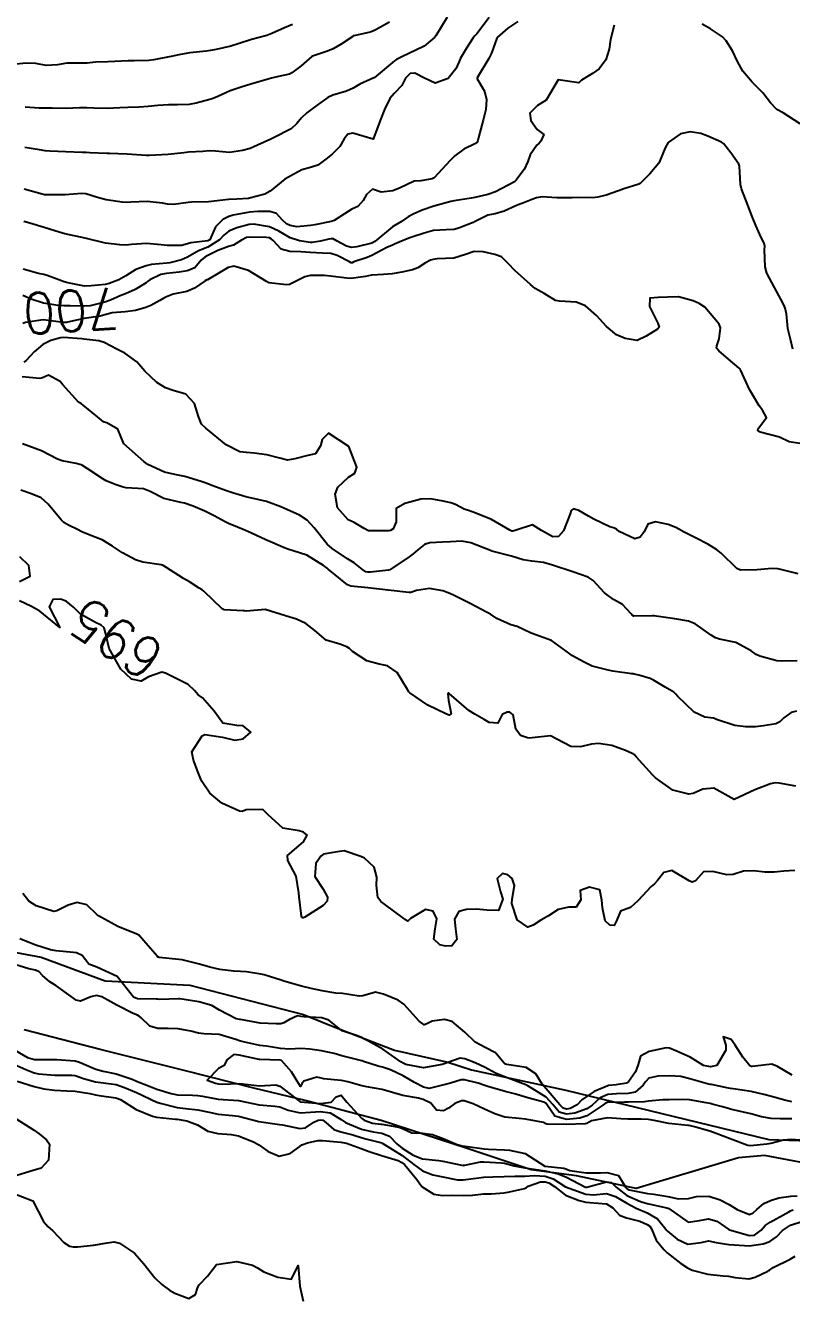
# Model space of a CAD drawing. Header units: metres. Extents: x 292545 to 299085, y 7450245 to 7463078.
# Drawn here: x 292672.8 to 292747.6, y 7462704.1 to 7462828 of the extents above; entities that cross this region are included whole.
import ezdxf
from ezdxf.enums import TextEntityAlignment as Align

# ---------------------------------------------------------------- set-up
doc = ezdxf.new("R2010")
doc.units = ezdxf.units.M
for name, color, linetype in [('Cotas', 45, 'Continuous'), ('Curvas de Nivel 1m', 11, 'Continuous'), ('Curvas de Nivel 5m', 15, 'Continuous'), ('Hidrografia', 140, 'Continuous')]:
    doc.layers.add(name, color=color, linetype=linetype)
doc.styles.add('Style-STANDARD', font='STANDARD.shx')

msp = doc.modelspace()

# ---------------------------------------------------------------- linework, layer by layer
at = {"layer": 'Curvas de Nivel 1m', "flags": 128}
for points, elevation in [([(292698.92, 7462828.08), (292698.15, 7462827.75), (292696.91, 7462827.18), (292696.42, 7462827), (292694.91, 7462826.6), (292693.73, 7462826.21), (292692.9, 7462825.94), (292691.47, 7462825.63), (292690.9, 7462825.53), (292690.5, 7462825.47), (292688.9, 7462825.3), (292688.71, 7462825.27), (292687.84, 7462825.1), (292687.06, 7462824.94), (292686.89, 7462824.9), (292685.4, 7462824.62), (292684.88, 7462824.56), (292683.51, 7462824.53), (292682.88, 7462824.52), (292681.59, 7462824.46), (292680.88, 7462824.44), (292679.7, 7462824.38), (292678.88, 7462824.31), (292677.79, 7462824.31), (292676.88, 7462824.29), (292675.99, 7462824.12), (292674.88, 7462824.08), (292673.88, 7462824.27), (292672.88, 7462824.31), (292671.97, 7462824.19)], 707), ([(292720.93, 7462828.37), (292719.94, 7462827.7), (292718.91, 7462826.79), (292718.88, 7462826.73), (292718.36, 7462825.27), (292718.1, 7462824.74), (292716.96, 7462822.85), (292716.95, 7462822.76), (292717.66, 7462821.56), (292717.87, 7462820.74), (292717.8, 7462819.78), (292717.55, 7462818.75), (292717.09, 7462817.05), (292717.03, 7462816.76), (292716.96, 7462816.59), (292716.79, 7462816.46), (292715.65, 7462815.9), (292714.77, 7462815.26), (292714.53, 7462815.02), (292714.3, 7462814.79), (292712.75, 7462813.11), (292712.56, 7462813), (292711.46, 7462812.82), (292710.8, 7462812.77), (292710.74, 7462812.75), (292709.44, 7462812.14), (292708.73, 7462811.84), (292707.57, 7462811.71), (292706.73, 7462812.01), (292706.13, 7462811.48), (292705.83, 7462810.89), (292705.29, 7462810.32), (292704.71, 7462810.04), (292704, 7462809.61), (292702.99, 7462808.93), (292702.69, 7462808.84), (292701.11, 7462808.52), (292700.69, 7462808.44), (292699.33, 7462808.32), (292698.69, 7462808.44), (292698.34, 7462808.62), (292697.95, 7462808.98), (292697.36, 7462809.64), (292696.71, 7462809.81), (292695.53, 7462809.83), (292694.71, 7462809.76), (292693.12, 7462809.45), (292692.71, 7462809.33), (292692.13, 7462809.05), (292691.41, 7462808.34), (292690.84, 7462807.07), (292690.67, 7462806.96), (292688.99, 7462806.77), (292688.67, 7462806.68), (292688.08, 7462806.52), (292686.67, 7462806.52), (292686.11, 7462806.56), (292684.67, 7462806.69), (292683.21, 7462806.61), (292682.67, 7462806.54), (292682.05, 7462806.56), (292680.67, 7462806.74), (292678.67, 7462807.21), (292676.68, 7462807.64), (292676.13, 7462807.79), (292674.69, 7462808.26), (292673.28, 7462808.69), (292672.7, 7462808.85)], 703), ([(292718.11, 7462828.74), (292716.92, 7462827.16), (292716.73, 7462826.95), (292716.55, 7462826.76), (292715.9, 7462825.76), (292715.33, 7462824.78), (292715.18, 7462824.47), (292714.87, 7462823.75), (292714.13, 7462822.79), (292712.86, 7462822.35), (292711.82, 7462822.82), (292710.87, 7462823.32), (292710.42, 7462823.28), (292709.96, 7462822.84), (292709.58, 7462822.12), (292708.85, 7462821.34), (292708.43, 7462820.86), (292707.9, 7462819.79), (292707.53, 7462818.87), (292706.79, 7462816.88), (292704.8, 7462817.47), (292704.32, 7462817.38), (292703.97, 7462816.91), (292703.54, 7462816.16), (292702.78, 7462815.43), (292702.19, 7462814.93), (292701.38, 7462814.33), (292700.76, 7462814.15), (292699.82, 7462813.9), (292698.75, 7462813.31), (292698.53, 7462813.18), (292698.18, 7462812.98), (292696.73, 7462811.79), (292696.23, 7462811.5), (292694.72, 7462811.11), (292694.64, 7462811.1), (292693.49, 7462811.03), (292692.72, 7462810.98), (292692.66, 7462810.98), (292690.72, 7462810.76), (292689.06, 7462810.74), (292688.72, 7462810.71), (292687.31, 7462810.51), (292686.72, 7462810.53), (292686.22, 7462810.62), (292684.72, 7462810.81), (292683.15, 7462810.72), (292682.72, 7462810.7), (292682.29, 7462810.73), (292680.72, 7462810.96), (292679.88, 7462811.2), (292678.73, 7462811.56), (292678.35, 7462811.59), (292676.73, 7462811.45), (292674.9, 7462811.44), (292674.72, 7462811.45), (292674.47, 7462811.52), (292672.73, 7462812.01)], 704), ([(292708.38, 7462828.31), (292706.92, 7462827.47), (292706.49, 7462827.31), (292704.91, 7462826.97), (292704.86, 7462826.95), (292704.8, 7462826.9), (292703.66, 7462826.15), (292702.89, 7462825.71), (292702.34, 7462825.48), (292700.88, 7462824.99), (292700.86, 7462824.98), (292700.82, 7462824.95), (292699.78, 7462824.05), (292698.87, 7462823.34), (292698.62, 7462823.22), (292697.54, 7462822.98), (292696.86, 7462822.84), (292696.65, 7462822.78), (292694.86, 7462822.25), (292693.92, 7462821.96), (292692.85, 7462821.59), (292691.62, 7462821.06), (292691.08, 7462820.82), (292690.84, 7462820.75), (292689.52, 7462820.4), (292688.83, 7462820.26), (292687.71, 7462820.22), (292686.83, 7462820.22), (292685.79, 7462820.16), (292684.83, 7462820.07), (292683.96, 7462820.01), (292682.83, 7462819.98), (292682.05, 7462819.94), (292680.82, 7462819.88), (292679.53, 7462819.9), (292678.83, 7462819.93), (292678.12, 7462819.93), (292676.83, 7462819.88), (292675.47, 7462819.9), (292674.83, 7462819.92), (292674.18, 7462819.92), (292672.83, 7462820)], 706), ([(292748.48, 7462818.38), (292746.82, 7462819.45), (292746.19, 7462819.77), (292745.6, 7462820.42), (292744.85, 7462821.41), (292743.79, 7462822.44), (292742.87, 7462823.53), (292742.38, 7462824.46), (292741.86, 7462825.5), (292741.25, 7462826.47), (292740.91, 7462826.86), (292739.74, 7462827.66), (292738.93, 7462828.11)], 702), ([(292730.32, 7462827.99), (292729.98, 7462826.6), (292729.83, 7462825.67), (292729.5, 7462824.61), (292728.87, 7462823.73), (292728.21, 7462823.29), (292727.13, 7462822.64), (292727, 7462822.5), (292726.86, 7462822.38), (292724.86, 7462822.66), (292723.7, 7462820.68), (292722.83, 7462820.15), (292722.1, 7462819.42), (292722.2, 7462818.7), (292722.8, 7462817.82), (292723.47, 7462817.35), (292723.16, 7462816.68), (292722.99, 7462816.49), (292722.79, 7462816.29), (292722.11, 7462815.36), (292721.88, 7462814.7), (292721.53, 7462813.93), (292720.74, 7462812.84), (292720.58, 7462812.71), (292718.73, 7462811.75), (292717.99, 7462811.48), (292716.73, 7462811.18), (292716.37, 7462811.12), (292714.72, 7462810.87), (292714.38, 7462810.79), (292713.09, 7462810.43), (292712.72, 7462810.34), (292711.57, 7462809.96), (292710.7, 7462809.57), (292710.22, 7462809.31), (292709.56, 7462808.84), (292709.01, 7462808.52), (292708.69, 7462808.32), (292706.96, 7462806.88), (292706.67, 7462806.73), (292705.2, 7462806.36), (292704.67, 7462806.31), (292704.2, 7462806.43), (292703.27, 7462806.92), (292702.9, 7462807.15), (292702.68, 7462807.16), (292702.48, 7462807.12), (292701.67, 7462806.94), (292700.83, 7462806.79), (292700.67, 7462806.8), (292699.62, 7462806.96), (292698.68, 7462807.26), (292697.58, 7462807.89), (292696.69, 7462808.31), (292695.14, 7462808.58), (292694.7, 7462808.55), (292693.48, 7462808.24), (292692.69, 7462807.91), (292692.21, 7462807.52), (292691.78, 7462807.05), (292690.67, 7462806.35), (292689.76, 7462805.98), (292688.66, 7462805.38), (292688.07, 7462805.1), (292686.94, 7462804.82), (292686.65, 7462804.78), (292685.14, 7462804.64), (292684.64, 7462804.53), (292683.64, 7462804.15), (292682.64, 7462803.54), (292681.97, 7462803.17), (292681.01, 7462802.8), (292680.63, 7462802.7), (292679.27, 7462802.56), (292678.62, 7462802.53), (292676.99, 7462802.86), (292676.63, 7462802.97), (292675.84, 7462803.24), (292674.97, 7462803.59), (292674.64, 7462803.68), (292674.12, 7462803.78), (292672.64, 7462804.19)], 702), ([(292747.78, 7462796.39), (292747.53, 7462797.37), (292747.29, 7462798.4), (292747.16, 7462799.84), (292747.02, 7462800.4), (292746.9, 7462800.7), (292746.61, 7462801.27), (292745.98, 7462802.42), (292745.24, 7462803.82), (292745.05, 7462804.43), (292745, 7462806.09), (292745.04, 7462806.43), (292744.98, 7462806.73), (292744.68, 7462807.28), (292744.15, 7462808.44), (292743.8, 7462809.34), (292743.37, 7462810.44), (292742.74, 7462812.03), (292742.66, 7462812.45), (292742.57, 7462814.26), (292742.5, 7462814.45), (292741.7, 7462815.54), (292741, 7462816.47), (292740.79, 7462816.6), (292739.47, 7462817.16), (292738.8, 7462817.42), (292737.73, 7462817.58), (292736.8, 7462817.39), (292735.61, 7462816.54), (292735.29, 7462816.04), (292734.77, 7462814.75), (292734.72, 7462814.6), (292734.69, 7462814.55), (292733.82, 7462813.49), (292732.86, 7462812.57), (292732.79, 7462812.52), (292732.74, 7462812.5), (292731.28, 7462812.05), (292730.74, 7462811.85), (292729.55, 7462811.43), (292728.73, 7462811.21), (292728.2, 7462811.16), (292726.73, 7462811.18), (292726.21, 7462811.16), (292724.73, 7462811.16), (292723.31, 7462811.26), (292722.73, 7462811.16), (292722.39, 7462811.03), (292721.57, 7462810.7), (292720.95, 7462810.48), (292720.72, 7462810.38), (292719.59, 7462809.84), (292718.71, 7462809.61), (292718, 7462809.45), (292716.69, 7462808.81), (292716.66, 7462808.8), (292716.57, 7462808.76), (292715.23, 7462808.23), (292714.69, 7462808.07), (292713.91, 7462808.02), (292712.68, 7462807.96), (292711.79, 7462807.71), (292710.68, 7462807.36), (292710.29, 7462807.22), (292709.35, 7462806.84), (292708.89, 7462806.63), (292708.67, 7462806.55), (292708.12, 7462806.32), (292706.66, 7462805.54), (292706.2, 7462805.34), (292704.91, 7462804.9), (292704.73, 7462804.82), (292704.65, 7462804.82), (292704.48, 7462804.9), (292703.28, 7462805.54), (292702.66, 7462805.73), (292701.84, 7462805.75), (292700.66, 7462805.81), (292699.74, 7462805.89), (292698.66, 7462805.91), (292697.82, 7462806.14), (292697.02, 7462806.99), (292696.84, 7462807.17), (292696.68, 7462807.25), (292696.39, 7462807.29), (292694.68, 7462807.32), (292694.42, 7462807.27), (292693.95, 7462807.03), (292693.16, 7462806.55), (292692.67, 7462806.4), (292691.62, 7462806.01), (292690.66, 7462805.52), (292690.36, 7462805.37), (292690.01, 7462805.08), (292689.38, 7462804.34), (292688.64, 7462804.02), (292687.85, 7462803.89), (292686.63, 7462803.78), (292686.08, 7462803.67), (292684.99, 7462803.14), (292684.78, 7462802.98), (292684.62, 7462802.87), (292683.57, 7462802.2), (292682.61, 7462801.79), (292682.16, 7462801.62), (292681.16, 7462801.18), (292680.6, 7462800.99), (292679.17, 7462800.63), (292678.6, 7462800.58), (292677.2, 7462800.63), (292676.6, 7462800.63), (292676.01, 7462800.65), (292674.6, 7462800.87), (292673.41, 7462801.27), (292672.61, 7462801.64)], 701), ([(292748.29, 7462774.47), (292746.73, 7462774.84), (292746.3, 7462774.96), (292745.73, 7462774.98), (292744.3, 7462774.85), (292742.67, 7462774.82), (292742.3, 7462774.97), (292740.76, 7462776.48), (292740.32, 7462776.85), (292739.46, 7462777.35), (292738.33, 7462777.95), (292737.17, 7462778.52), (292736.64, 7462778.82), (292736.35, 7462779), (292735.6, 7462779.29), (292734.35, 7462779.54), (292733.6, 7462779.31), (292733.24, 7462778.56), (292732.87, 7462778.03), (292732.33, 7462777.89), (292730.81, 7462778.59), (292730.56, 7462778.82), (292730.35, 7462778.93), (292729.91, 7462779.04), (292728.35, 7462779.8), (292727.83, 7462780.1), (292726.89, 7462780.63), (292726.36, 7462780.81), (292726.11, 7462780.64), (292726.02, 7462780.31), (292725.39, 7462778.66), (292724.89, 7462778.11), (292724.33, 7462778.07), (292723.22, 7462778.68), (292722.35, 7462779.25), (292720.76, 7462778.71), (292720.43, 7462778.63), (292720.34, 7462778.64), (292720.13, 7462778.72), (292718.35, 7462779.76), (292716.67, 7462780.45), (292716.36, 7462780.56), (292716.21, 7462780.61), (292715.69, 7462780.77), (292714.82, 7462781.24), (292714.37, 7462781.38), (292713.62, 7462781.55), (292712.38, 7462781.79), (292711.45, 7462781.74), (292710.37, 7462781.46), (292709.89, 7462781.32), (292709.03, 7462780.85), (292709.03, 7462779.53), (292708.74, 7462778.85), (292708.5, 7462778.7), (292708.34, 7462778.65), (292706.57, 7462778.65), (292706.34, 7462778.66), (292705.91, 7462778.89), (292704.94, 7462779.49), (292704.35, 7462779.75), (292703.31, 7462780.92), (292703.08, 7462782.23), (292703.35, 7462782.92), (292704.4, 7462783.9), (292705, 7462784.3), (292705.2, 7462784.89), (292704.43, 7462786.9), (292702.45, 7462788.18), (292701.82, 7462787.56), (292701.65, 7462786.94), (292701.18, 7462786.19), (292700.42, 7462786), (292699.15, 7462785.69), (292698.42, 7462785.55), (292697.67, 7462785.74), (292696.42, 7462786.07), (292695.18, 7462786.25), (292694.43, 7462786.29), (292693.78, 7462786.38), (292692.43, 7462787.05), (292690.46, 7462788.68), (292690.05, 7462789.07), (292689.74, 7462789.81), (292689.34, 7462791.08), (292688.5, 7462792), (292687.27, 7462792.34), (292686.51, 7462792.62), (292685.67, 7462793.13), (292684.52, 7462794.24), (292683.72, 7462795.15), (292682.54, 7462796), (292681.76, 7462796.38), (292680.55, 7462797.03), (292680.03, 7462797.2), (292678.56, 7462797.38), (292678.37, 7462797.39), (292676.56, 7462797.52), (292676.28, 7462797.51), (292675.34, 7462797.25), (292674.55, 7462796.85), (292673.69, 7462796.12), (292672.93, 7462795.28), (292672.7, 7462795.11)], 699), ([(292748.19, 7462765.99), (292746.66, 7462765.93), (292746.19, 7462765.98), (292744.53, 7462766.43), (292744.2, 7462766.59), (292743.7, 7462766.94), (292742.21, 7462767.76), (292740.6, 7462768.09), (292740.22, 7462768.21), (292739.79, 7462768.48), (292738.23, 7462769.6), (292737.59, 7462769.86), (292736.24, 7462770.07), (292734.43, 7462770.35), (292734.24, 7462770.38), (292734.07, 7462770.38), (292732.24, 7462770.32), (292732.09, 7462770.42), (292731.99, 7462770.57), (292731.13, 7462771.46), (292730.26, 7462771.96), (292729.39, 7462772.61), (292728.28, 7462773.8), (292727.8, 7462774.14), (292726.29, 7462774.65), (292724.3, 7462775.31), (292723.42, 7462775.56), (292722.3, 7462775.69), (292721.43, 7462775.83), (292720.31, 7462776.18), (292718.37, 7462776.68), (292718.31, 7462776.71), (292718.24, 7462776.74), (292716.32, 7462777.48), (292715.45, 7462777.65), (292714.33, 7462777.6), (292713.56, 7462777.56), (292712.32, 7462777.49), (292711.82, 7462777.32), (292711.16, 7462776.82), (292710.7, 7462776.43), (292710.31, 7462776.14), (292708.43, 7462774.86), (292708.29, 7462774.81), (292706.55, 7462774.62), (292706.29, 7462774.62), (292706.08, 7462774.67), (292705.75, 7462774.89), (292704.93, 7462775.53), (292704.3, 7462775.94), (292702.79, 7462776.93), (292702.32, 7462777.35), (292701.04, 7462778.94), (292700.35, 7462779.71), (292699.6, 7462780.2), (292698.36, 7462780.74), (292697.79, 7462780.99), (292696.37, 7462781.51), (292695.68, 7462781.7), (292694.38, 7462781.99), (292693.06, 7462782.36), (292692.39, 7462782.59), (292691.15, 7462783.06), (292690.4, 7462783.35), (292689.99, 7462783.48), (292688.4, 7462783.97), (292687.45, 7462784.15), (292686.41, 7462784.37), (292684.81, 7462785.14), (292684.42, 7462785.43), (292682.44, 7462787.16), (292681.86, 7462788.58), (292680.79, 7462789.19), (292680.54, 7462789.27), (292680.46, 7462789.31), (292679.87, 7462789.8), (292678.48, 7462790.93), (292678.31, 7462791.04), (292678.03, 7462791.22), (292676.51, 7462792.92), (292676.23, 7462793.23), (292675.1, 7462793.84), (292674.52, 7462793.59), (292674.25, 7462793.53), (292672.52, 7462793.69)], 698), ([(292748.13, 7462761.06), (292747.59, 7462760.94), (292746.89, 7462760.4), (292746.51, 7462760.01), (292746.12, 7462759.84), (292744.91, 7462759.62), (292744.11, 7462759.53), (292743.19, 7462759.53), (292742.12, 7462759.68), (292740.33, 7462760.26), (292740.12, 7462760.35), (292740.01, 7462760.37), (292739.19, 7462760.49), (292738.13, 7462760.96), (292736.5, 7462762.52), (292736.35, 7462762.73), (292736.16, 7462762.93), (292735.31, 7462763.39), (292734.17, 7462764.09), (292733.85, 7462764.24), (292732.72, 7462764.57), (292732.28, 7462764.68), (292732.17, 7462764.7), (292732.04, 7462764.71), (292730.18, 7462764.97), (292729.73, 7462765.06), (292728.18, 7462765.47), (292727.39, 7462765.83), (292726.19, 7462766.51), (292726.01, 7462766.65), (292724.21, 7462767.95), (292722.22, 7462768.69), (292720.86, 7462769.34), (292720.23, 7462769.49), (292718.86, 7462770.11), (292718.24, 7462770.53), (292717.87, 7462770.74), (292716.25, 7462771.56), (292714.7, 7462772.35), (292714.27, 7462772.54), (292713.59, 7462772.8), (292712.28, 7462773.03), (292711.02, 7462772.83), (292710.46, 7462772.65), (292710.27, 7462772.65), (292708.27, 7462772.86), (292706.28, 7462773.11), (292704.63, 7462773.26), (292704.28, 7462773.4), (292702.39, 7462774.93), (292702.29, 7462775.01), (292701.94, 7462775.29), (292700.31, 7462776.28), (292698.38, 7462776.92), (292698.32, 7462776.94), (292698.21, 7462776.98), (292696.33, 7462777.79), (292694.91, 7462778.44), (292694.34, 7462778.7), (292694.12, 7462778.8), (292693.56, 7462779.03), (292692.67, 7462779.37), (292692.35, 7462779.53), (292691.28, 7462780.13), (292690.36, 7462780.59), (292689.24, 7462781.08), (292688.37, 7462781.37), (292688.03, 7462781.44), (292686.37, 7462781.82), (292685.03, 7462782.49), (292684.39, 7462782.75), (292682.69, 7462782.87), (292682.39, 7462782.93), (292681.62, 7462783.18), (292680.74, 7462783.53), (292680.4, 7462783.72), (292678.86, 7462784.75), (292678.41, 7462785.05), (292678.3, 7462785.1), (292677.79, 7462785.22), (292676.42, 7462785.49), (292675.99, 7462785.67), (292674.43, 7462786.46), (292672.56, 7462787.16)], 697), ([(292748.05, 7462753.76), (292746.43, 7462754.03), (292746.05, 7462754.07), (292745.6, 7462753.97), (292744.04, 7462753.38), (292742.03, 7462752.46), (292740.04, 7462753.56), (292738.99, 7462753.45), (292738.04, 7462753.02), (292737.6, 7462752.95), (292736.04, 7462753.37), (292734.35, 7462754.55), (292734.06, 7462754.84), (292732.5, 7462756.57), (292732.3, 7462756.79), (292732.09, 7462756.94), (292731.44, 7462757.24), (292730.09, 7462757.7), (292728.81, 7462757.9), (292728.1, 7462757.85), (292727.05, 7462757.6), (292726.09, 7462757.61), (292724.1, 7462758.67), (292722.32, 7462758.47), (292722.1, 7462758.44), (292721.86, 7462758.45), (292721.17, 7462758.7), (292720.72, 7462759.32), (292720.47, 7462760.71), (292720.13, 7462760.97), (292719.87, 7462760.98), (292719.4, 7462760.73), (292718.97, 7462759.88), (292718.12, 7462759.95), (292717.63, 7462760.26), (292716.71, 7462760.76), (292716.13, 7462761.13), (292714.22, 7462762.79), (292714.19, 7462762.83), (292714.15, 7462762.85), (292714.11, 7462762.83), (292714.08, 7462762.79), (292714.14, 7462762.11), (292714.42, 7462760.79), (292714.22, 7462760.69), (292714.12, 7462760.7), (292713.89, 7462760.79), (292712.14, 7462761.65), (292710.36, 7462762.84), (292710.27, 7462762.95), (292710.16, 7462763.19), (292709.14, 7462764.85), (292708.18, 7462765.48), (292707.39, 7462765.66), (292706.19, 7462765.99), (292704.78, 7462766.9), (292704.47, 7462767.17), (292704.21, 7462767.35), (292703.54, 7462767.59), (292702.21, 7462767.98), (292701.1, 7462768.94), (292700.23, 7462769.63), (292699.32, 7462770.05), (292698.24, 7462770.38), (292696.24, 7462771), (292694.43, 7462770.83), (292694.24, 7462770.85), (292694.09, 7462770.87), (292692.24, 7462770.95), (292692.07, 7462771.05), (292690.27, 7462772.77), (292690.1, 7462772.9), (292689.81, 7462773.08), (292688.85, 7462773.67), (292688.28, 7462774), (292686.54, 7462775.12), (292686.3, 7462775.27), (292686.09, 7462775.33), (292684.3, 7462775.61), (292683.61, 7462775.84), (292682.31, 7462776.53), (292681.34, 7462777.18), (292680.33, 7462777.79), (292679.39, 7462778.14), (292678.34, 7462778.57), (292677.92, 7462778.8), (292677.06, 7462779.23), (292676.59, 7462779.48), (292676.35, 7462779.72), (292675.08, 7462781.25), (292674.37, 7462781.87), (292673.35, 7462782.3), (292672.39, 7462782.63)], 696), ([(292747.71, 7462725.55), (292746.26, 7462726.4), (292745.73, 7462726.62), (292744.09, 7462726.43), (292743.78, 7462726.38), (292743.72, 7462726.39), (292743.57, 7462726.44), (292742.88, 7462727.3), (292742.13, 7462728.46), (292741.75, 7462729.01), (292740.95, 7462729.28), (292741.21, 7462728.47), (292741.24, 7462727.97), (292740.34, 7462726.48), (292739.72, 7462726.37), (292739.06, 7462726.5), (292737.73, 7462727.31), (292736.33, 7462727.93), (292735.74, 7462728.19), (292735.41, 7462728.21), (292733.74, 7462727.85), (292732.9, 7462727.4), (292732.66, 7462726.57), (292732.42, 7462725.87), (292731.71, 7462724.88), (292731.54, 7462724.75), (292730.51, 7462724.59), (292729.77, 7462724.53), (292729.7, 7462724.52), (292728.37, 7462723.94), (292727.69, 7462723.51), (292727.18, 7462723.14), (292726.71, 7462722.64), (292726.03, 7462722.29), (292725.67, 7462722.24), (292725.34, 7462722.33), (292725.03, 7462722.66), (292723.7, 7462724.2), (292723.28, 7462724.68), (292722.69, 7462725.66), (292721.72, 7462726.29), (292719.84, 7462726.6), (292719.72, 7462726.63), (292719.66, 7462726.66), (292719.59, 7462726.72), (292718.73, 7462727.73), (292717.74, 7462728.24), (292716.76, 7462728.76), (292715.76, 7462729.73), (292714.51, 7462730.78), (292713.77, 7462730.99), (292712.54, 7462730.81), (292712.03, 7462730.55), (292711.77, 7462730.45), (292711.3, 7462730.82), (292709.79, 7462732.48), (292709.24, 7462732.85), (292707.8, 7462733.45), (292707.02, 7462733.66), (292705.8, 7462733.28), (292705.44, 7462733.25), (292703.8, 7462733.51), (292703.16, 7462733.56), (292701.81, 7462733.76), (292700.75, 7462734.01), (292699.81, 7462734.22), (292698.07, 7462734.73), (292697.82, 7462734.81), (292697.28, 7462734.99), (292696.15, 7462735.33), (292695.83, 7462735.41), (292694.44, 7462735.63), (292693.83, 7462735.66), (292693.19, 7462735.68), (292691.83, 7462735.86), (292690.85, 7462736.08), (292689.84, 7462736.37), (292688.15, 7462736.79), (292687.84, 7462736.84), (292685.92, 7462737.04), (292685.84, 7462737.05), (292685.79, 7462737.07), (292685.75, 7462737.12), (292684.83, 7462738.16), (292684, 7462739.15), (292683.94, 7462739.21), (292683.87, 7462739.25), (292683.73, 7462739.29), (292681.88, 7462740.06), (292679.99, 7462741.09), (292679.89, 7462741.15), (292679.87, 7462741.17), (292679.84, 7462741.19), (292678.85, 7462742.15), (292677.9, 7462742.39), (292677.01, 7462742.12), (292675.9, 7462741.57), (292675.61, 7462741.53), (292673.9, 7462742.08), (292673.17, 7462742.54), (292672.58, 7462743.28)], 694), ([(292747.68, 7462722.94), (292746.98, 7462723.1), (292745.68, 7462723.45), (292744.93, 7462723.67), (292743.69, 7462723.94), (292741.95, 7462724.2), (292741.69, 7462724.24), (292741.5, 7462724.27), (292740.57, 7462724.48), (292739.84, 7462724.63), (292739.7, 7462724.64), (292739.53, 7462724.67), (292737.71, 7462725.2), (292736.82, 7462725.41), (292735.71, 7462725.47), (292734.6, 7462725.44), (292733.71, 7462725.25), (292733.37, 7462724.9), (292733.15, 7462724.57), (292732.37, 7462723.9), (292731.69, 7462723.76), (292730.55, 7462723.73), (292729.69, 7462723.65), (292728.95, 7462723.34), (292728.17, 7462722.62), (292727.67, 7462722.27), (292726.47, 7462721.83), (292725.66, 7462721.74), (292724.94, 7462721.93), (292724.32, 7462722.67), (292723.68, 7462723.4), (292721.88, 7462724.52), (292721.7, 7462724.6), (292721.43, 7462724.7), (292719.71, 7462725.35), (292718.73, 7462725.75), (292717.72, 7462726.29), (292716.77, 7462726.76), (292715.73, 7462727.15), (292715.29, 7462727.21), (292714.1, 7462726.79), (292713.82, 7462726.69), (292713.72, 7462726.66), (292713.53, 7462726.6), (292711.72, 7462726.26), (292709.99, 7462726.57), (292709.72, 7462726.7), (292709.5, 7462726.84), (292707.74, 7462728.07), (292706.27, 7462728.88), (292705.94, 7462729.07), (292705.76, 7462729.18), (292705.26, 7462729.39), (292703.76, 7462729.88), (292702.48, 7462730.92), (292701.77, 7462731.13), (292700.05, 7462731.23), (292699.78, 7462731.27), (292699.42, 7462731.32), (292698.62, 7462730.97), (292698.09, 7462730.66), (292697.77, 7462730.55), (292697.32, 7462730.54), (292695.77, 7462730.61), (292693.84, 7462730.97), (292693.77, 7462730.98), (292693.42, 7462731.03), (292691.78, 7462731.88), (292691.06, 7462732.34), (292689.79, 7462732.7), (292687.92, 7462732.98), (292687.79, 7462732.99), (292685.98, 7462732.93), (292685.79, 7462732.95), (292685.63, 7462732.97), (292683.79, 7462732.98), (292683.41, 7462733.15), (292681.82, 7462735.17), (292679.83, 7462736.07), (292679.03, 7462736.39), (292678.4, 7462737.21), (292677.85, 7462737.49), (292677.54, 7462737.53), (292675.85, 7462737.69), (292675.31, 7462737.78), (292673.86, 7462738.22), (292672.29, 7462738.86)], 693), ([(292747.66, 7462721.29), (292746.52, 7462721.27), (292745.66, 7462721.32), (292744.72, 7462721.48), (292743.67, 7462721.76), (292741.95, 7462722.17), (292741.67, 7462722.24), (292741.5, 7462722.29), (292740.89, 7462722.47), (292739.89, 7462722.71), (292739.68, 7462722.77), (292739.31, 7462722.86), (292737.68, 7462723.14), (292737.02, 7462723.18), (292735.68, 7462723.14), (292735.09, 7462723.13), (292733.68, 7462723), (292733.29, 7462722.95), (292731.68, 7462722.92), (292731.34, 7462722.92), (292729.68, 7462722.87), (292729.48, 7462722.8), (292729.23, 7462722.61), (292727.66, 7462721.58), (292726.96, 7462721.34), (292725.66, 7462721.23), (292724.53, 7462721.54), (292723.75, 7462722.68), (292723.67, 7462722.78), (292723.45, 7462722.9), (292721.68, 7462723.41), (292720.72, 7462723.68), (292719.69, 7462723.94), (292717.99, 7462724.45), (292717.7, 7462724.55), (292717.04, 7462724.76), (292715.71, 7462725.09), (292715.4, 7462725.08), (292714.34, 7462724.78), (292713.85, 7462724.64), (292713.7, 7462724.6), (292712.25, 7462724.25), (292711.7, 7462724.36), (292710.82, 7462724.83), (292709.71, 7462725.48), (292708.48, 7462726.08), (292707.72, 7462726.33), (292707.28, 7462726.43), (292705.85, 7462726.89), (292705.72, 7462726.93), (292705.68, 7462726.94), (292703.73, 7462727.44), (292702.99, 7462727.66), (292701.74, 7462727.93), (292700.61, 7462728.09), (292699.74, 7462728.14), (292698.63, 7462728.08), (292697.74, 7462728.14), (292696.39, 7462728.36), (292695.74, 7462728.45), (292693.96, 7462728.82), (292693.75, 7462728.88), (292693.38, 7462729.03), (292691.76, 7462729.51), (292690.28, 7462729.59), (292689.76, 7462729.64), (292689, 7462729.84), (292687.76, 7462730.06), (292686.78, 7462730.1), (292685.76, 7462730.1), (292684.98, 7462730.34), (292684.16, 7462731.14), (292683.94, 7462731.31), (292683.78, 7462731.39), (292683.36, 7462731.57), (292681.78, 7462732.37), (292680.32, 7462733.18), (292679.8, 7462733.33), (292679.24, 7462733.2), (292678.24, 7462732.77), (292677.8, 7462732.86), (292677.3, 7462733.23), (292675.81, 7462734.3), (292675.22, 7462734.65), (292674.51, 7462735.26), (292674.19, 7462735.62), (292673.83, 7462735.79), (292673.18, 7462735.93), (292671.83, 7462736.33)], 692), ([(292671.73, 7462728.04), (292673.06, 7462727.28), (292673.72, 7462727.06), (292675.55, 7462727.07), (292675.72, 7462727.07), (292675.9, 7462727.06), (292677.72, 7462726.93), (292678.13, 7462726.81), (292679.71, 7462726.12), (292680.45, 7462725.92), (292681.71, 7462725.68), (292683.26, 7462725.15), (292683.7, 7462724.97), (292685.02, 7462724.45), (292685.69, 7462724.19), (292687.06, 7462723.74), (292687.69, 7462723.63), (292689.17, 7462723.6), (292689.69, 7462723.57), (292690.12, 7462723.51), (292691.68, 7462723.21), (292693.65, 7462723.06), (292693.68, 7462723.06), (292693.81, 7462723.03), (292695.68, 7462722.66), (292697.19, 7462722.51), (292697.67, 7462722.44), (292698.5, 7462722.13), (292699.66, 7462721.86), (292700.69, 7462721.92), (292701.66, 7462721.99), (292702.61, 7462721.87), (292703.66, 7462721.22), (292704.1, 7462720.91), (292705.65, 7462720.29), (292706.8, 7462720.02), (292707.64, 7462719.89), (292708.38, 7462719.6), (292709.12, 7462718.85), (292709.63, 7462718.41), (292710.7, 7462717.75), (292711.61, 7462717.39), (292713.2, 7462717.21), (292713.61, 7462717.15), (292715.44, 7462716.77), (292715.6, 7462716.74), (292715.63, 7462716.75), (292715.74, 7462716.77), (292717.27, 7462717.1), (292717.61, 7462717.1), (292719.34, 7462717), (292719.61, 7462716.96), (292720.55, 7462716.71), (292721.6, 7462716.5), (292721.83, 7462716.47), (292723.6, 7462716.2), (292724.85, 7462715.91), (292725.59, 7462715.61), (292727.54, 7462714.63), (292727.58, 7462714.62), (292727.6, 7462714.61), (292727.65, 7462714.63), (292729.59, 7462715.14), (292730.05, 7462715.07), (292730.52, 7462714.6), (292731.57, 7462713.8), (292732.91, 7462713.21), (292733.56, 7462713.03), (292735.48, 7462712.6), (292735.55, 7462712.58), (292735.65, 7462712.53), (292737.54, 7462711.21), (292738.67, 7462711.37), (292739.54, 7462711.54), (292740.36, 7462711.3), (292741.53, 7462710.48), (292741.58, 7462710.46), (292743.52, 7462709.89), (292744.03, 7462709.94), (292744.66, 7462710.43), (292745.08, 7462710.88), (292745.54, 7462711.2), (292747.37, 7462712.21), (292747.55, 7462712.32), (292747.6, 7462712.34), (292747.8, 7462712.39)], 692), ([(292671.72, 7462726.62), (292672.89, 7462726.1), (292673.71, 7462725.78), (292674.12, 7462725.68), (292675.71, 7462725.53), (292677.38, 7462725.55), (292677.71, 7462725.51), (292678.53, 7462725.21), (292679.7, 7462724.88), (292681.22, 7462724.7), (292681.7, 7462724.62), (292682.52, 7462724.34), (292683.69, 7462723.85), (292684.18, 7462723.64), (292685.2, 7462723.13), (292685.68, 7462722.9), (292685.99, 7462722.8), (292687.67, 7462722.4), (292688.48, 7462722.29), (292689.67, 7462722.17), (292690.8, 7462721.93), (292691.66, 7462721.75), (292693.08, 7462721.61), (292693.66, 7462721.53), (292695.65, 7462721.01), (292697.42, 7462720.75), (292697.65, 7462720.73), (292697.93, 7462720.69), (292699.65, 7462720.34), (292700.19, 7462720.41), (292701, 7462720.95), (292701.44, 7462721.16), (292701.66, 7462721.18), (292701.87, 7462721.15), (292702.16, 7462720.93), (292702.96, 7462720.23), (292703.64, 7462720.02), (292704.82, 7462719.72), (292705.64, 7462719.45), (292706.08, 7462719.33), (292707.63, 7462718.93), (292707.67, 7462718.91), (292707.74, 7462718.87), (292709.62, 7462717.7), (292710.77, 7462716.83), (292711.6, 7462716.21), (292712.62, 7462715.83), (292713.59, 7462715.62), (292715.02, 7462715.34), (292715.59, 7462715.32), (292716.85, 7462715.49), (292717.59, 7462715.59), (292718.47, 7462715.62), (292719.59, 7462715.67), (292720.62, 7462715.68), (292721.59, 7462715.69), (292722.55, 7462715.74), (292723.59, 7462715.68), (292724.36, 7462715.44), (292725.57, 7462714.65), (292727.57, 7462713.94), (292728.32, 7462713.88), (292729.57, 7462714.01), (292730.46, 7462713.7), (292731.56, 7462713.05), (292732.48, 7462712.57), (292733.55, 7462712.1), (292734.54, 7462711.54), (292735.36, 7462710.53), (292735.42, 7462710.42), (292735.53, 7462710.31), (292736.49, 7462709.55), (292737.52, 7462709.05), (292738.81, 7462709.2), (292739.52, 7462709.39), (292740.27, 7462709.23), (292741.52, 7462709.02), (292743.04, 7462708.92), (292743.51, 7462708.89), (292744.87, 7462709.07), (292745.52, 7462709.33), (292746.16, 7462709.78), (292746.77, 7462710.4), (292747.54, 7462710.92), (292748.64, 7462711.28)], 693), ([(292748.84, 7462719.17), (292747.64, 7462719.28), (292746.84, 7462719.19), (292745.63, 7462718.89), (292745.23, 7462718.82), (292743.63, 7462718.65), (292743.38, 7462718.68), (292741.64, 7462719.33), (292740.27, 7462719.86), (292739.65, 7462720.07), (292738.18, 7462720.5), (292737.65, 7462720.63), (292737.52, 7462720.64), (292735.66, 7462720.84), (292734.24, 7462721.13), (292733.66, 7462721.22), (292732.97, 7462721.26), (292731.66, 7462721.24), (292730.97, 7462721.28), (292729.66, 7462721.37), (292728.12, 7462721.09), (292727.66, 7462720.84), (292727.49, 7462720.8), (292725.65, 7462720.73), (292723.75, 7462720.77), (292723.65, 7462720.79), (292723.43, 7462720.91), (292721.66, 7462721.25), (292721.06, 7462721.31), (292719.66, 7462721.45), (292718.69, 7462721.76), (292717.67, 7462722.23), (292716.55, 7462722.76), (292715.68, 7462723.05), (292715.41, 7462723.04), (292714.76, 7462722.78), (292714.14, 7462722.32), (292713.67, 7462722.08), (292712.98, 7462722.12), (292712.41, 7462722.81), (292711.68, 7462723.16), (292711.21, 7462723.3), (292709.68, 7462723.57), (292708.69, 7462723.84), (292707.69, 7462724.14), (292706.18, 7462724.4), (292705.7, 7462724.5), (292704.32, 7462724.9), (292703.7, 7462725.01), (292701.95, 7462725.18), (292701.71, 7462725.24), (292701.31, 7462725.34), (292700.04, 7462724.96), (292699.88, 7462724.77), (292699.69, 7462724.43), (292699.37, 7462724.96), (292698.81, 7462725.87), (292697.85, 7462726.98), (292697.72, 7462727.01), (292697.69, 7462727.02), (292695.72, 7462727.07), (292695.66, 7462727.08), (292693.73, 7462727.5), (292693.21, 7462727.55), (292692.52, 7462727.04), (292692.26, 7462726.5), (292691.71, 7462726.19), (292690.58, 7462725.07), (292691.39, 7462724.75), (292691.7, 7462724.7), (292692.07, 7462724.68), (292693.7, 7462724.73), (292694.03, 7462724.7), (292695.7, 7462724.52), (292697.31, 7462724.59), (292697.7, 7462724.48), (292699.63, 7462722.96), (292699.67, 7462722.94), (292699.7, 7462722.93), (292701.67, 7462722.79), (292702.69, 7462722.92), (292703.17, 7462723.43), (292703.68, 7462723.58), (292704.24, 7462722.9), (292705.66, 7462721.34), (292705.91, 7462721.14), (292706.73, 7462720.87), (292707.56, 7462720.77), (292707.65, 7462720.76), (292709.29, 7462720.48), (292709.65, 7462720.34), (292710.56, 7462719.92), (292711.64, 7462719.88), (292712.58, 7462719.75), (292713.64, 7462719.37), (292714.99, 7462718.78), (292715.63, 7462718.63), (292715.79, 7462718.61), (292717.63, 7462718.36), (292718.04, 7462718.33), (292719.63, 7462718.25), (292720.12, 7462718.22), (292721.62, 7462717.91), (292723.57, 7462716.68), (292723.6, 7462716.67), (292725.41, 7462716.47), (292725.6, 7462716.41), (292726, 7462716.25), (292727.6, 7462716), (292728.99, 7462716), (292729.6, 7462716.06), (292730.76, 7462715.76), (292731.45, 7462714.58), (292731.58, 7462714.44), (292731.8, 7462714.36), (292733.57, 7462714), (292734.21, 7462713.92), (292735.57, 7462713.72), (292736.59, 7462713.49), (292737.57, 7462713.5), (292738.36, 7462713.71), (292739.57, 7462713.74), (292740.67, 7462713.37), (292741.56, 7462712.91), (292742.34, 7462712.45), (292743.55, 7462711.96), (292743.88, 7462712.11), (292744.24, 7462712.43), (292744.95, 7462713.03), (292745.57, 7462713.31), (292746.41, 7462713.57), (292747.57, 7462713.73), (292748.19, 7462713.77)], 691), ([(292672.03, 7462724.96), (292673.69, 7462724.44), (292674.66, 7462724.22), (292675.69, 7462724.09), (292676.9, 7462724.01), (292677.69, 7462723.98), (292679.15, 7462723.74), (292679.69, 7462723.62), (292680.05, 7462723.56), (292681.68, 7462723.32), (292682.12, 7462723.17), (292683.67, 7462722.18), (292685.25, 7462721.54), (292685.66, 7462721.46), (292687.51, 7462721.25), (292687.65, 7462721.24), (292688.61, 7462721.09), (292689.65, 7462720.69), (292690.66, 7462720.08), (292691.64, 7462719.84), (292692.93, 7462719.75), (292693.64, 7462719.61), (292695.19, 7462719.01), (292695.63, 7462718.76), (292696.54, 7462718.08), (292697.61, 7462717.65), (292698.68, 7462717.91), (292699.63, 7462718.6), (292699.82, 7462718.76), (292700.39, 7462718.95), (292701.41, 7462719.16), (292701.64, 7462719.18), (292701.86, 7462719.16), (292703.63, 7462719.01), (292704.2, 7462718.9), (292705.63, 7462718.39), (292706.39, 7462718.11), (292707.62, 7462717.71), (292709.23, 7462717.22), (292709.61, 7462717.03), (292709.84, 7462716.84), (292711.06, 7462715.35), (292711.44, 7462714.82), (292711.58, 7462714.65), (292712.71, 7462713.94), (292713.57, 7462713.8), (292714.52, 7462713.83), (292715.57, 7462713.81), (292716.49, 7462713.84), (292717.57, 7462713.95), (292718.33, 7462713.98), (292719.57, 7462714.06), (292720.12, 7462714.16), (292721.58, 7462714.48), (292721.73, 7462714.55), (292721.94, 7462714.7), (292723.13, 7462715.14), (292723.59, 7462715.14), (292723.95, 7462715.04), (292724.49, 7462714.67), (292725.57, 7462713.85), (292726.9, 7462713.3), (292727.56, 7462713.15), (292729.14, 7462713.03), (292729.56, 7462712.98), (292730.2, 7462712.6), (292730.83, 7462711.87), (292731.54, 7462711.62), (292732.82, 7462711.29), (292733.54, 7462710.97), (292733.79, 7462710.81), (292733.97, 7462710.55), (292734.42, 7462709.44), (292735.16, 7462708.54), (292735.51, 7462708.22), (292736.83, 7462707.18), (292737.49, 7462706.74), (292737.95, 7462706.51), (292739.48, 7462706.11), (292740.98, 7462705.97), (292741.48, 7462705.92), (292742.13, 7462705.8), (292743.48, 7462705.67), (292744.09, 7462705.82), (292745.31, 7462706.42), (292745.42, 7462706.48), (292745.48, 7462706.52), (292745.86, 7462706.79), (292747.49, 7462707.6), (292748, 7462707.88)], 694)]:
    msp.add_lwpolyline(points, dxfattribs=dict(at, elevation=elevation))
at = {"layer": 'Curvas de Nivel 5m', "flags": 128}
for points, elevation in [([(292714.02, 7462828.79), (292712.91, 7462826.96), (292712.8, 7462826.81), (292711.78, 7462825.94), (292710.89, 7462825.52), (292710.41, 7462825.32), (292709.48, 7462824.84), (292709.08, 7462824.65), (292708.88, 7462824.53), (292706.89, 7462822.88), (292706.86, 7462822.86), (292705.51, 7462822.24), (292704.85, 7462821.85), (292704.2, 7462821.56), (292702.85, 7462821.16), (292702.37, 7462820.93), (292701.46, 7462820.31), (292700.83, 7462819.84), (292700.32, 7462819.46), (292699.8, 7462818.96), (292699.36, 7462818.41), (292698.8, 7462817.88), (292697.07, 7462817), (292696.79, 7462816.89), (292695.52, 7462816.28), (292694.78, 7462815.96), (292694.05, 7462815.76), (292692.78, 7462815.57), (292691.42, 7462815.7), (292690.78, 7462815.73), (292690.16, 7462815.69), (292688.78, 7462815.61), (292688.31, 7462815.56), (292686.78, 7462815.38), (292684.92, 7462815.28), (292684.77, 7462815.28), (292684.63, 7462815.29), (292682.78, 7462815.43), (292681.07, 7462815.48), (292680.78, 7462815.49), (292679.13, 7462815.56), (292678.78, 7462815.57), (292678.4, 7462815.59), (292676.78, 7462815.64), (292675.24, 7462815.72), (292674.78, 7462815.75), (292674.22, 7462815.83), (292672.78, 7462816.06)], 705), ([(292748.44, 7462787.18), (292747.41, 7462787.36), (292746.45, 7462787.79), (292744.59, 7462788.29), (292744.45, 7462788.34), (292744.37, 7462788.43), (292744.36, 7462788.52), (292744.46, 7462788.71), (292745.19, 7462789.71), (292744.8, 7462790.43), (292744.49, 7462790.87), (292743.52, 7462792.44), (292742.68, 7462794.3), (292742.62, 7462794.45), (292742.53, 7462794.55), (292741.5, 7462795.42), (292740.55, 7462796.21), (292740.31, 7462796.48), (292740.34, 7462796.7), (292740.56, 7462797.41), (292740.7, 7462798.48), (292740.58, 7462798.84), (292739.19, 7462800.49), (292738.61, 7462800.84), (292738.02, 7462801.1), (292736.61, 7462801.49), (292735.53, 7462801.46), (292734.61, 7462801.42), (292733.79, 7462801.38), (292733.77, 7462800.56), (292734.58, 7462798.91), (292734.71, 7462798.55), (292734.57, 7462798.35), (292733.45, 7462797.67), (292732.56, 7462797.25), (292731.39, 7462797.42), (292730.56, 7462797.79), (292729.56, 7462798.61), (292728.59, 7462799.67), (292727.51, 7462800.63), (292726.61, 7462800.96), (292725, 7462801.06), (292724.61, 7462801.14), (292723.49, 7462801.81), (292722.62, 7462802.3), (292722.14, 7462802.69), (292720.64, 7462804.08), (292720, 7462804.72), (292719.32, 7462805.39), (292718.66, 7462805.63), (292717.54, 7462805.88), (292716.66, 7462805.91), (292715.82, 7462805.61), (292714.66, 7462805.27), (292713.05, 7462805.19), (292712.66, 7462805.15), (292712.39, 7462805.08), (292711.9, 7462804.82), (292711.16, 7462804.31), (292710.64, 7462804.13), (292709.58, 7462803.9), (292708.64, 7462803.74), (292707.82, 7462803.68), (292706.63, 7462803.6), (292706.04, 7462803.48), (292704.63, 7462803.29), (292704.22, 7462803.31), (292702.63, 7462803.5), (292702, 7462803.57), (292700.63, 7462803.59), (292700.14, 7462803.44), (292699.16, 7462802.96), (292698.81, 7462802.78), (292698.62, 7462802.71), (292698.33, 7462802.68), (292696.62, 7462802.87), (292696.38, 7462803), (292694.64, 7462804.07), (292693.18, 7462804.5), (292692.64, 7462804.37), (292691.83, 7462803.86), (292690.62, 7462803.17), (292690.55, 7462803.14), (292690.41, 7462803.07), (292689.37, 7462802.33), (292688.61, 7462802.03), (292687.27, 7462801.77), (292686.61, 7462801.5), (292686.37, 7462801.36), (292685.98, 7462801.13), (292685.09, 7462800.65), (292684.6, 7462800.45), (292683.6, 7462800.15), (292682.59, 7462800.04), (292681.33, 7462799.92), (292680.59, 7462799.73), (292680.16, 7462799.62), (292678.58, 7462799.37), (292678.45, 7462799.35), (292677.82, 7462799.22), (292676.83, 7462798.98), (292676.58, 7462798.98), (292674.58, 7462799.26), (292672.86, 7462798.99), (292672.58, 7462798.9)], 700), ([(292672.28, 7462773.72), (292673.31, 7462774.25), (292673.19, 7462775.27), (292672.31, 7462776.13)], 695), ([(292747.95, 7462745.52), (292746.89, 7462745.46), (292745.95, 7462745.34), (292745.02, 7462745.35), (292743.95, 7462745.47), (292742.95, 7462745.44), (292741.94, 7462745.14), (292741.31, 7462745.1), (292739.95, 7462745.43), (292739.06, 7462745.38), (292738.25, 7462744.51), (292737.93, 7462744.38), (292737.65, 7462744.51), (292735.95, 7462745.53), (292735.17, 7462745.31), (292734.57, 7462744.54), (292734.26, 7462744.21), (292733.93, 7462743.94), (292732.65, 7462742.57), (292731.91, 7462741.92), (292730.94, 7462741.55), (292730.54, 7462740.59), (292730.33, 7462740.16), (292729.89, 7462740.17), (292729.44, 7462740.61), (292729.17, 7462741.87), (292729.13, 7462742.61), (292728.92, 7462743.62), (292727.93, 7462743.88), (292726.99, 7462743.57), (292727.06, 7462742.64), (292726.6, 7462741.95), (292725.91, 7462741.95), (292724.86, 7462741.7), (292723.9, 7462741.1), (292723.17, 7462740.68), (292722.41, 7462740.17), (292721.88, 7462739.98), (292720.87, 7462740.71), (292720.34, 7462742.29), (292720.36, 7462742.72), (292720.6, 7462744.04), (292720.38, 7462744.72), (292719.94, 7462745.08), (292719.43, 7462745.23), (292718.9, 7462744.73), (292719.23, 7462743.42), (292719.45, 7462742.72), (292719.02, 7462741.61), (292717.9, 7462741.64), (292716.89, 7462741.74), (292715.9, 7462741.72), (292715.16, 7462741.52), (292714.75, 7462740.78), (292714.85, 7462739.81), (292714.95, 7462738.78), (292714.48, 7462738.16), (292713.86, 7462738.12), (292713.32, 7462738.26), (292712.72, 7462738.81), (292712.86, 7462739.83), (292713.02, 7462740.8), (292712.65, 7462741.56), (292711.9, 7462741.72), (292710.44, 7462740.83), (292710.17, 7462740.56), (292709.89, 7462740.75), (292709.79, 7462740.84), (292707.91, 7462742.23), (292707.53, 7462742.48), (292707.24, 7462742.87), (292707.12, 7462744.06), (292707.15, 7462744.87), (292706.91, 7462745.84), (292705.96, 7462746.71), (292705.6, 7462746.89), (292703.97, 7462747.42), (292703.5, 7462747.38), (292701.96, 7462747.12), (292701.68, 7462746.93), (292701.21, 7462746.2), (292701.1, 7462744.94), (292701.92, 7462743.7), (292702.34, 7462742.93), (292702.29, 7462742.54), (292701.9, 7462742.11), (292700.12, 7462740.96), (292699.96, 7462740.9), (292699.89, 7462740.91), (292699.82, 7462740.96), (292699.79, 7462741.07), (292699.57, 7462742.96), (292699.55, 7462743.33), (292699.28, 7462744.97), (292698.45, 7462746.49), (292698.42, 7462746.98), (292699.98, 7462748.31), (292700.34, 7462748.95), (292699.99, 7462749.27), (292699.56, 7462749.39), (292697.99, 7462749.65), (292696.52, 7462750.99), (292696.02, 7462751.46), (292694.41, 7462751.42), (292694.02, 7462751.28), (292693.76, 7462751.29), (292692.02, 7462752.08), (292690.84, 7462753.06), (292690.05, 7462754.25), (292689.72, 7462755.08), (292689.26, 7462756.27), (292689.08, 7462757.09), (292690.1, 7462758.67), (292690.37, 7462758.8), (292692.1, 7462758.54), (292693.29, 7462758.23), (292694.1, 7462758.35), (292694.85, 7462759.02), (292694.11, 7462759.63), (292693.49, 7462759.66), (292692.12, 7462759.9), (292691.26, 7462761.06), (292690.15, 7462762.36), (292689.72, 7462762.65), (292689.35, 7462763.08), (292688.72, 7462763.66), (292688.16, 7462763.97), (292686.51, 7462764.78), (292686.17, 7462764.86), (292684.86, 7462764.43), (292684.16, 7462764), (292683.21, 7462764.2), (292682.17, 7462765.17), (292681.02, 7462767.18), (292680.68, 7462768.72), (292680.52, 7462769.19), (292680.23, 7462769.46), (292679.69, 7462769.73), (292678.24, 7462770.53), (292677.53, 7462771.22), (292676.83, 7462771.8), (292676.26, 7462772), (292675.53, 7462771.97), (292675.16, 7462771.25), (292676.22, 7462769.24), (292674.25, 7462770.82), (292673.43, 7462771.27), (292672.26, 7462771.84)], 695), ([(292671.93, 7462721.29), (292673.64, 7462720.21), (292674.2, 7462719.82), (292674.92, 7462719.25), (292675.19, 7462718.8), (292675.09, 7462717.25), (292674.38, 7462716.48), (292673.6, 7462716.23), (292672.85, 7462716.02), (292671.59, 7462715.64)], 695), ([(292671.57, 7462714.07), (292673.56, 7462713.27), (292674.61, 7462711.25), (292675.05, 7462710.77), (292675.52, 7462710.34), (292676.6, 7462709.23), (292677.16, 7462708.87), (292677.51, 7462708.79), (292677.94, 7462708.79), (292679.51, 7462708.95), (292680.82, 7462709.18), (292681.51, 7462709.27), (292682.03, 7462709.16), (292683.5, 7462708.19), (292684.41, 7462707.14), (292685.47, 7462705.78), (292686.16, 7462705.12), (292686.92, 7462704.57), (292687.45, 7462704.27), (292688.79, 7462703.74), (292689.45, 7462704.14), (292689.67, 7462704.87), (292689.8, 7462705.08), (292690.63, 7462705.92), (292691.49, 7462707.06), (292693.5, 7462707.35), (292695.03, 7462707.01), (292695.49, 7462706.76), (292696.13, 7462706.36), (292697.48, 7462705.82), (292698.81, 7462705.63), (292699.49, 7462706.96), (292699.63, 7462704.96), (292699.97, 7462703.48)], 695)]:
    msp.add_lwpolyline(points, dxfattribs=dict(at, elevation=elevation))
at = {"layer": 'Hidrografia', "elevation": 712.65}
msp.add_lwpolyline([(292669.1, 7462738.02), (292674.39, 7462737.07), (292680.64, 7462734.75), (292688.89, 7462734.32), (292700, 7462731.47), (292703.39, 7462730.1), (292708.89, 7462727.98), (292714.08, 7462726.82), (292716.41, 7462726.08), (292725.61, 7462724.07), (292745.43, 7462719.27), (292761.15, 7462718.76)], dxfattribs=at)
at = {"layer": 'Hidrografia'}
msp.add_lwpolyline([(292751.21, 7462716.54), (292745, 7462717.7), (292742.45, 7462717.47), (292732.46, 7462714.5), (292726.64, 7462715.73), (292722.22, 7462716.32), (292715.88, 7462718.42), (292707.58, 7462721.13), (292700.3, 7462723.04), (292695.15, 7462724.29), (292688.46, 7462725.98), (292680.14, 7462728.06), (292672.72, 7462729.97)], dxfattribs=at)

# ---------------------------------------------------------------- texts
at = {"layer": 'Cotas', "style": 'Style-STANDARD'}
for s, rotation, p in [('700', 183.8775, (292677.3, 7462800.12, 700)), ('695', 146.4675, (292681.72, 7462768.13, 695))]:
    msp.add_text(s, height=4, rotation=rotation, dxfattribs=at).set_placement(p, align=Align.MIDDLE_CENTER)

doc.saveas('drawing.dxf')
